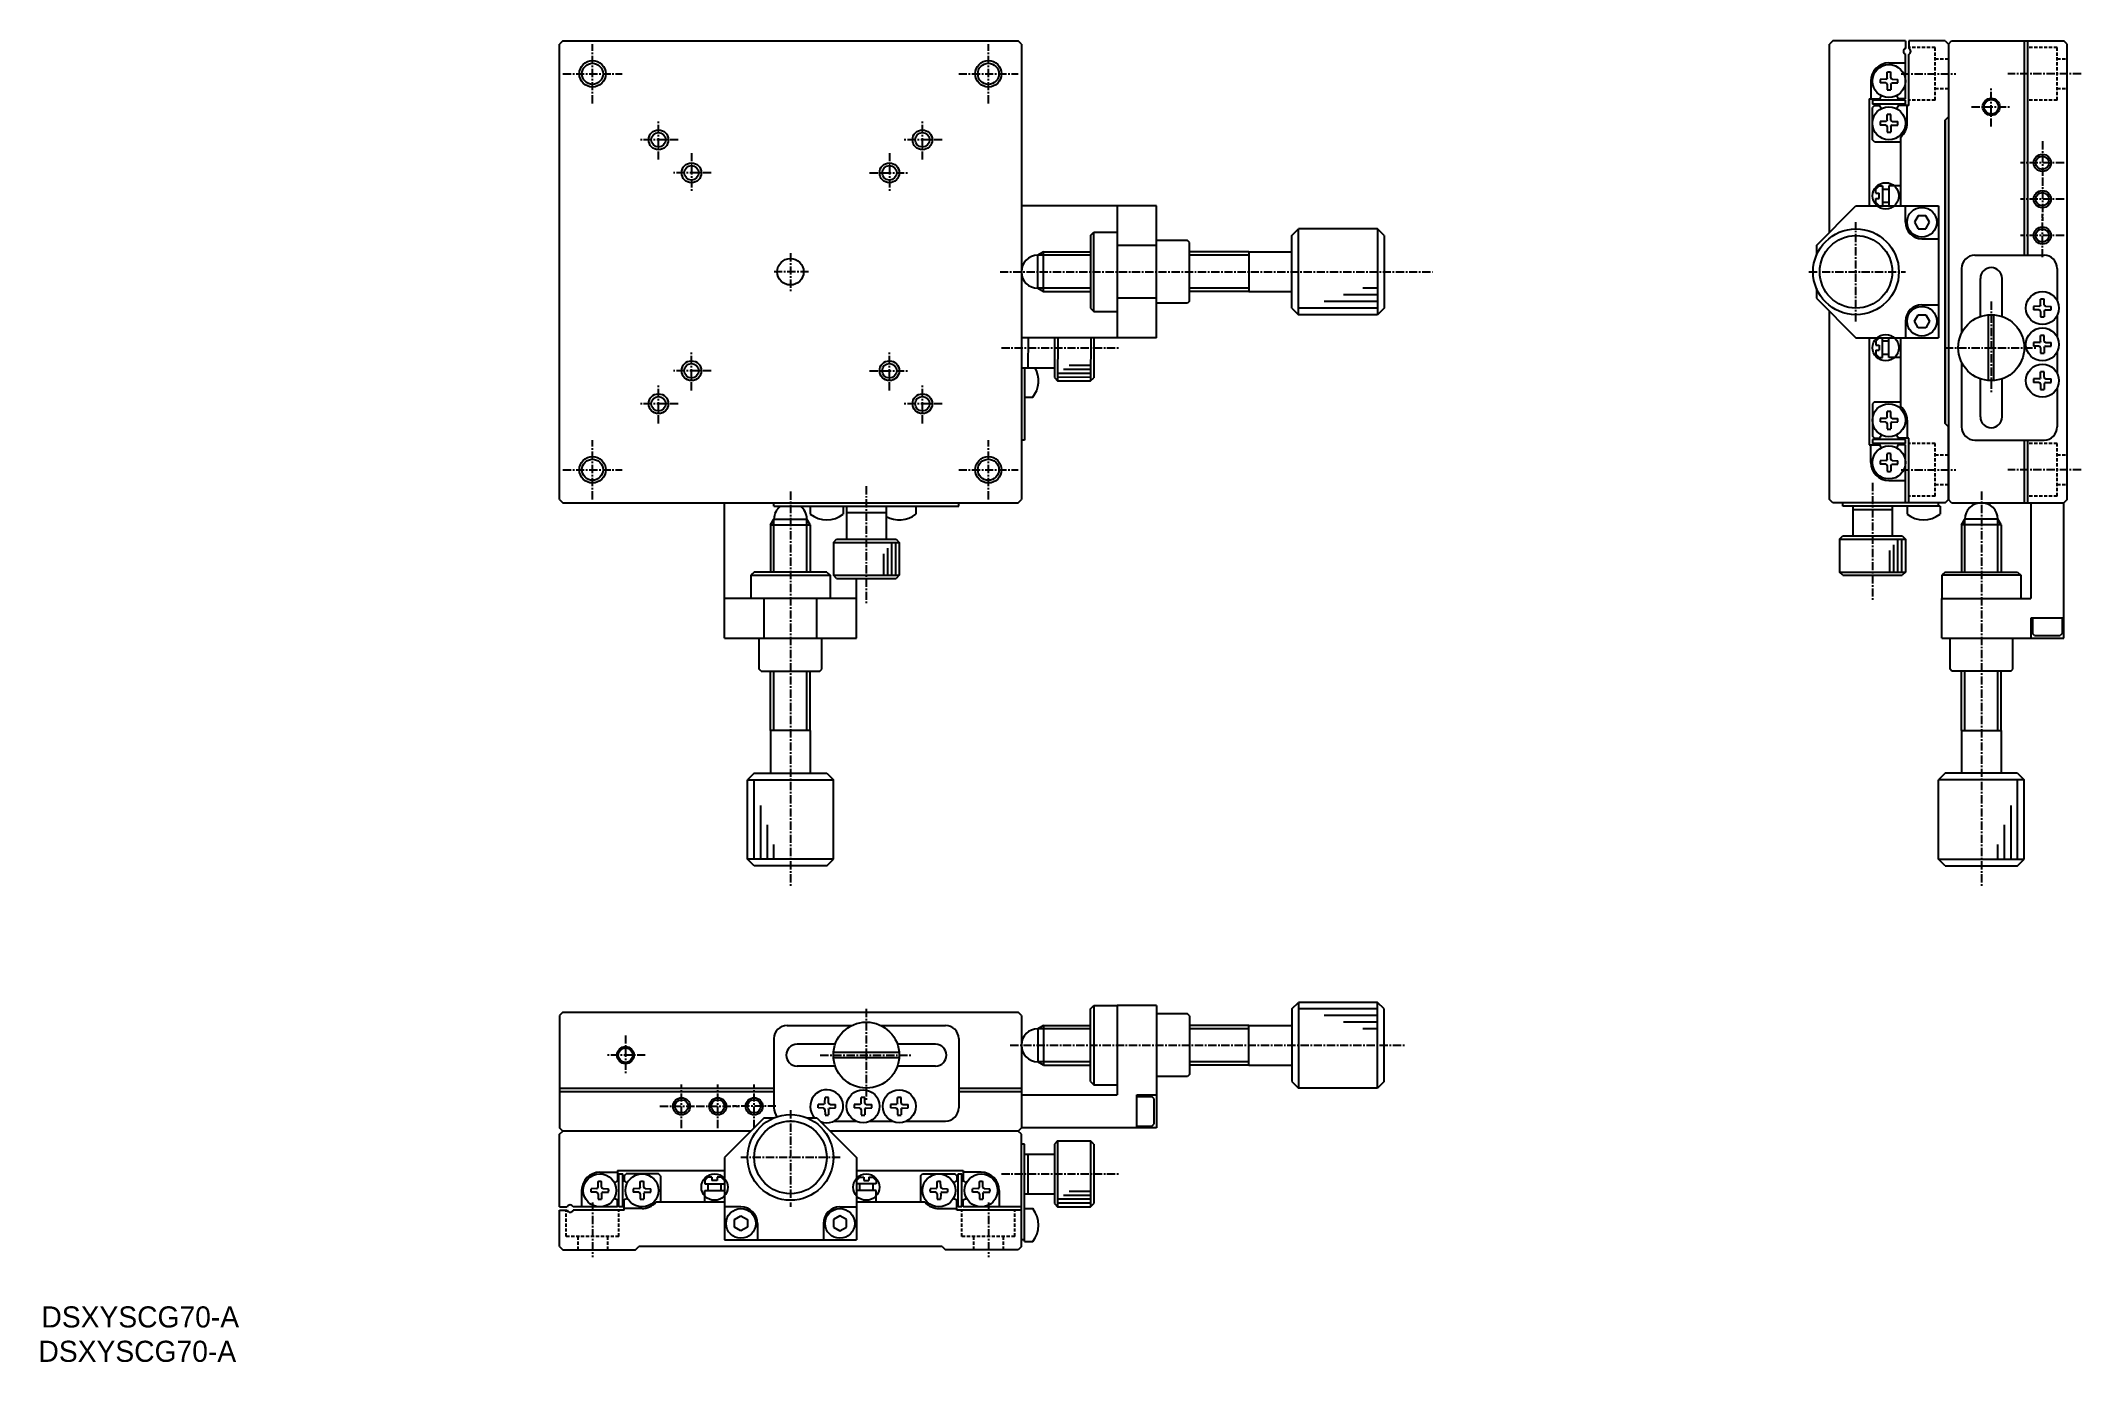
# Model space of a CAD drawing. Extents: x 745 to 1055, y 185 to 385.
import ezdxf

# ---------------------------------------------------------------- set-up
doc = ezdxf.new("R2010")
doc.units = 0
doc.linetypes.add('CENTER', pattern=[2, 1.25, -0.25, 0.25, -0.25])
doc.linetypes.add('DASHED', pattern=[0.75, 0.5, -0.25])
doc.layers.get('0').update_dxf_attribs({"linetype": 'CONTINUOUS'})
doc.layers.add('CENTER', color=1, linetype='CENTER')

msp = doc.modelspace()

# ---------------------------------------------------------------- linework, layer by layer
at = {"color": 7, "linetype": 'CONTINUOUS'}
for p, q in [((824.51, 385.27), (824.01, 384.77)), ((824.01, 315.77), (824.01, 384.77)), ((824.51, 385.27), (893.51, 385.27)), ((894.01, 384.77), (893.51, 385.27)), ((894.01, 384.77), (894.01, 315.77)), ((1017.02, 385.27), (1016.52, 384.77)), ((1016.52, 356.27), (1016.52, 384.77)), ((1016.52, 356.27), (1016.52, 384.77)), ((1028.02, 385.27), (1017.02, 385.27)), ((1028.02, 385.27), (1028.02, 384.13)), ((1034.02, 385.27), (1028.52, 385.27)), ((1028.52, 385.27), (1028.52, 384.13)), ((1034.02, 385.27), (1034.52, 384.77)), ((1034.52, 384.77), (1035.02, 385.27)), ((1034.52, 384.77), (1034.52, 315.77)), ((1034.52, 384.77), (1034.52, 373.77)), ((1034.52, 384.77), (1034.52, 373.77)), ((1035.02, 385.27), (1052.02, 385.27)), ((1046.02, 385.27), (1046.02, 352.77)), ((1046.52, 385.27), (1046.52, 352.77)), ((1052.52, 384.77), (1052.02, 385.27)), ((1052.52, 315.77), (1052.52, 384.77)), ((1025.25, 379.65), (1025.26, 380.5)), ((1025.52, 381.92), (1028.02, 381.92)), ((1025.8, 379.65), (1025.78, 380.5)), ((1028.02, 376.47), (1028.02, 383.21)), ((1028.52, 375.47), (1028.52, 383.21)), ((1022.77, 379.17), (1022.77, 376.47)), ((1025.03, 379.45), (1024.2, 379.43)), ((1025.03, 378.9), (1024.2, 378.91)), ((1025.03, 379.45), (1025.19, 379.52)), ((1025.03, 378.9), (1025.19, 378.82)), ((1025.25, 379.65), (1025.19, 379.52)), ((1025.25, 378.69), (1025.19, 378.82)), ((1025.25, 378.69), (1025.26, 377.85)), ((1025.8, 378.69), (1025.78, 377.85)), ((1025.8, 379.65), (1025.86, 379.52)), ((1025.8, 378.69), (1025.86, 378.82)), ((1026.02, 379.45), (1025.86, 379.52)), ((1026.02, 378.9), (1025.86, 378.82)), ((1026.02, 379.45), (1026.85, 379.43)), ((1026.02, 378.9), (1026.85, 378.91)), ((1022.52, 376.47), (1022.52, 360.27)), ((1022.52, 376.47), (1024.11, 376.47)), ((1028.02, 376.27), (1023.02, 376.27)), ((1023.02, 376.27), (1023.02, 375.67)), ((1028.02, 375.67), (1023.02, 375.67)), ((1023.32, 375.47), (1023.02, 375.17)), ((1023.02, 370.27), (1023.02, 375.17)), ((1023.32, 375.47), (1024.11, 375.47)), ((1028.02, 376.47), (1026.94, 376.47)), ((1028.52, 375.47), (1026.94, 375.47)), ((1028.02, 375.67), (1028.02, 376.27)), ((1028.27, 372.77), (1028.27, 375.47)), ((1025.03, 373.05), (1024.2, 373.03)), ((1025.03, 372.5), (1024.2, 372.51)), ((1025.03, 373.05), (1025.19, 373.12)), ((1025.03, 372.5), (1025.19, 372.42)), ((1025.25, 373.25), (1025.19, 373.12)), ((1025.25, 372.29), (1025.19, 372.42)), ((1025.25, 373.25), (1025.26, 374.1)), ((1025.25, 372.29), (1025.26, 371.45)), ((1025.8, 373.25), (1025.78, 374.1)), ((1025.8, 372.29), (1025.78, 371.45)), ((1025.8, 373.25), (1025.86, 373.12)), ((1025.8, 372.29), (1025.86, 372.42)), ((1026.02, 373.05), (1025.86, 373.12)), ((1026.02, 372.5), (1025.86, 372.42)), ((1026.02, 373.05), (1026.85, 373.03)), ((1026.02, 372.5), (1026.85, 372.51)), ((1034.02, 373.27), (1034.52, 373.77)), ((1034.52, 373.77), (1034.02, 373.27)), ((1034.02, 373.27), (1034.02, 327.27)), ((1034.02, 327.27), (1034.02, 373.27)), ((1023.32, 369.97), (1023.02, 370.27)), ((1023.32, 369.97), (1027.32, 369.97)), ((1027.32, 360.27), (1027.32, 370.69)), ((1024.02, 363.27), (1023.52, 362.77)), ((1023.52, 362.17), (1023.52, 362.77)), ((1023.52, 362.17), (1024.02, 362.17)), ((1024.02, 363.27), (1024.52, 363.27)), ((1024.02, 361.37), (1024.02, 362.17)), ((1024.52, 363.27), (1024.52, 360.27)), ((1024.52, 362.77), (1025.52, 362.77)), ((1025.52, 363.27), (1025.52, 360.27)), ((1027.32, 363.27), (1025.52, 363.27)), ((914.51, 360.27), (894.01, 360.27)), ((908.51, 360.27), (908.51, 340.27)), ((914.51, 340.27), (914.51, 360.27)), ((1014.52, 354.27), (1020.52, 360.27)), ((1020.52, 360.27), (1033.02, 360.27)), ((1023.52, 360.77), (1023.52, 361.37)), ((1023.52, 361.37), (1024.02, 361.37)), ((1024.02, 360.27), (1023.52, 360.77)), ((1024.02, 360.27), (1024.52, 360.27)), ((1025.52, 360.77), (1024.52, 360.77)), ((1025.52, 360.27), (1027.32, 360.27)), ((1028.02, 357.77), (1028.02, 360.27)), ((1029.95, 358.77), (1029.37, 357.77)), ((1031.1, 358.77), (1029.95, 358.77)), ((1031.68, 357.77), (1031.1, 358.77)), ((1033.02, 360.27), (1033.02, 340.27)), ((904.51, 355.77), (905.01, 356.27)), ((904.51, 355.77), (904.51, 344.77)), ((905.01, 344.27), (905.01, 356.27)), ((905.01, 356.27), (908.51, 356.27)), ((935.01, 355.77), (936.01, 356.77)), ((935.01, 344.77), (935.01, 355.77)), ((948.01, 356.77), (936.01, 356.77)), ((949.01, 355.77), (948.01, 356.77)), ((949.01, 355.77), (949.01, 344.77)), ((1029.37, 357.77), (1029.95, 356.77)), ((1029.95, 356.77), (1031.1, 356.77)), ((1031.1, 356.77), (1031.68, 357.77)), ((897.38, 353.27), (896.51, 352.77)), ((896.51, 347.77), (896.51, 352.77)), ((897.38, 353.27), (904.51, 353.27)), ((897.38, 347.27), (897.38, 353.27)), ((914.51, 354.27), (908.51, 354.27)), ((919.21, 355.02), (914.51, 355.02)), ((919.51, 354.72), (919.21, 355.02)), ((919.51, 345.82), (919.51, 354.72)), ((928.51, 353.27), (919.51, 353.27)), ((928.51, 353.27), (935.01, 353.27)), ((928.51, 353.27), (928.51, 347.27)), ((1014.52, 354.27), (1014.52, 352.77)), ((1030.52, 355.27), (1033.02, 355.27)), ((1038.52, 352.77), (1049.02, 352.77)), ((1036.52, 350.77), (1036.52, 340.95)), ((1051.02, 350.77), (1051.02, 345.86)), ((896.51, 347.77), (897.38, 347.27)), ((897.38, 347.27), (904.51, 347.27)), ((928.51, 347.27), (919.51, 347.27)), ((928.51, 347.27), (935.01, 347.27)), ((1014.52, 347.77), (1014.52, 346.27)), ((1039.37, 343.56), (1039.37, 349.27)), ((1042.67, 343.42), (1042.67, 349.27)), ((904.51, 344.77), (905.01, 344.27)), ((905.01, 344.27), (908.51, 344.27)), ((914.51, 346.27), (908.51, 346.27)), ((919.21, 345.52), (914.51, 345.52)), ((919.51, 345.82), (919.21, 345.52)), ((935.01, 344.77), (936.01, 343.77)), ((948.01, 343.77), (936.01, 343.77)), ((949.01, 344.77), (948.01, 343.77)), ((1014.52, 346.27), (1020.52, 340.27)), ((1016.52, 315.77), (1016.52, 344.27)), ((1016.52, 315.77), (1016.52, 344.27)), ((1029.37, 342.77), (1029.95, 343.77)), ((1029.95, 343.77), (1031.1, 343.77)), ((1030.52, 345.27), (1033.02, 345.27)), ((1031.1, 343.77), (1031.68, 342.77)), ((1040.62, 333.79), (1040.62, 343.75)), ((1041.42, 333.79), (1041.42, 343.75)), ((1048.29, 345.05), (1047.45, 345.03)), ((1048.29, 344.5), (1047.45, 344.51)), ((1048.29, 345.05), (1048.43, 345.11)), ((1048.29, 344.5), (1048.43, 344.44)), ((1048.5, 345.27), (1048.43, 345.11)), ((1048.5, 344.27), (1048.43, 344.44)), ((1048.5, 345.27), (1048.51, 346.1)), ((1048.5, 344.27), (1048.51, 343.45)), ((1049.05, 345.27), (1049.03, 346.1)), ((1049.05, 344.27), (1049.03, 343.45)), ((1049.05, 345.27), (1049.12, 345.11)), ((1049.05, 344.27), (1049.12, 344.44)), ((1049.26, 345.05), (1049.12, 345.11)), ((1049.26, 344.5), (1049.12, 344.44)), ((1049.26, 345.05), (1050.1, 345.03)), ((1049.26, 344.5), (1050.1, 344.51)), ((1051.02, 343.68), (1051.02, 340.36)), ((914.51, 340.27), (894.01, 340.27)), ((895.02, 340.27), (895.01, 335.73)), ((899.02, 340.27), (899.01, 334.23)), ((905.02, 340.27), (905.01, 334.22)), ((1020.52, 340.27), (1033.02, 340.27)), ((1022.52, 340.27), (1022.52, 324.07)), ((1024.02, 340.27), (1023.52, 339.77)), ((1024.02, 340.27), (1024.52, 340.27)), ((1024.52, 337.27), (1024.52, 340.27)), ((1025.52, 340.27), (1027.32, 340.27)), ((1025.52, 337.27), (1025.52, 340.27)), ((1027.32, 329.85), (1027.32, 340.27)), ((1028.02, 342.77), (1028.02, 340.27)), ((1029.95, 341.77), (1029.37, 342.77)), ((1031.1, 341.77), (1029.95, 341.77)), ((1031.68, 342.77), (1031.1, 341.77)), ((1048.5, 339.77), (1048.51, 340.6)), ((1049.05, 339.77), (1049.03, 340.6)), ((1023.52, 339.77), (1023.52, 339.17)), ((1023.52, 339.17), (1024.02, 339.17)), ((1023.52, 338.37), (1023.52, 337.77)), ((1023.52, 338.37), (1024.02, 338.37)), ((1024.02, 337.27), (1023.52, 337.77)), ((1024.02, 339.17), (1024.02, 338.37)), ((1024.02, 337.27), (1024.52, 337.27)), ((1025.52, 339.77), (1024.52, 339.77)), ((1024.52, 337.77), (1025.52, 337.77)), ((1027.32, 337.27), (1025.52, 337.27)), ((1048.29, 339.55), (1047.45, 339.53)), ((1048.29, 339), (1047.45, 339.01)), ((1048.29, 339.55), (1048.43, 339.61)), ((1048.29, 339), (1048.43, 338.94)), ((1048.5, 339.77), (1048.43, 339.61)), ((1048.5, 338.77), (1048.43, 338.94)), ((1048.5, 338.77), (1048.51, 337.95)), ((1049.05, 338.77), (1049.03, 337.95)), ((1049.05, 339.77), (1049.12, 339.61)), ((1049.05, 338.77), (1049.12, 338.94)), ((1049.26, 339.55), (1049.12, 339.61)), ((1049.26, 339), (1049.12, 338.94)), ((1049.26, 339.55), (1050.1, 339.53)), ((1049.26, 339), (1050.1, 339.01)), ((1051.02, 338.18), (1051.02, 334.86)), ((894.01, 335.73), (899.01, 335.73)), ((894.51, 335.73), (894.51, 324.77)), ((899.01, 334.23), (899.51, 333.73)), ((904.51, 333.72), (905.01, 334.22)), ((1036.52, 336.59), (1036.52, 326.77)), ((1042.67, 328.27), (1042.67, 334.13)), ((1048.29, 334.05), (1047.45, 334.03)), ((1048.29, 334.05), (1048.43, 334.11)), ((1048.5, 334.27), (1048.43, 334.11)), ((1048.5, 334.27), (1048.51, 335.1)), ((1049.05, 334.27), (1049.03, 335.1)), ((1049.05, 334.27), (1049.12, 334.11)), ((1049.26, 334.05), (1049.12, 334.11)), ((1049.26, 334.05), (1050.1, 334.03)), ((894.51, 331.27), (895.73, 331.27)), ((899.51, 333.73), (904.51, 333.72)), ((1039.37, 328.27), (1039.37, 333.99)), ((1048.29, 333.5), (1047.45, 333.51)), ((1048.29, 333.5), (1048.43, 333.44)), ((1048.5, 333.27), (1048.43, 333.44)), ((1048.5, 333.27), (1048.51, 332.45)), ((1049.05, 333.27), (1049.03, 332.45)), ((1049.05, 333.27), (1049.12, 333.44)), ((1049.26, 333.5), (1049.12, 333.44)), ((1049.26, 333.5), (1050.1, 333.51)), ((1051.02, 332.68), (1051.02, 326.77)), ((1023.32, 330.57), (1023.02, 330.27)), ((1023.02, 330.27), (1023.02, 325.37)), ((1023.32, 330.57), (1027.32, 330.57)), ((1025.03, 328.05), (1024.2, 328.03)), ((1025.03, 328.05), (1025.19, 328.12)), ((1025.25, 328.25), (1025.19, 328.12)), ((1025.25, 328.25), (1025.26, 329.1)), ((1025.8, 328.25), (1025.78, 329.1)), ((1025.8, 328.25), (1025.86, 328.12)), ((1026.02, 328.05), (1025.86, 328.12)), ((1026.02, 328.05), (1026.85, 328.03)), ((894.51, 324.77), (894.01, 324.77)), ((1023.32, 325.07), (1023.02, 325.37)), ((1023.02, 324.87), (1023.02, 324.27)), ((1028.02, 324.87), (1023.02, 324.87)), ((1023.32, 325.07), (1024.11, 325.07)), ((1025.03, 327.5), (1024.2, 327.51)), ((1025.03, 327.5), (1025.19, 327.42)), ((1025.25, 327.29), (1025.19, 327.42)), ((1025.25, 327.29), (1025.26, 326.45)), ((1025.8, 327.29), (1025.78, 326.45)), ((1025.8, 327.29), (1025.86, 327.42)), ((1026.02, 327.5), (1025.86, 327.42)), ((1026.02, 327.5), (1026.85, 327.51)), ((1028.52, 325.07), (1026.94, 325.07)), ((1028.02, 324.27), (1028.02, 324.87)), ((1028.27, 327.77), (1028.27, 325.07)), ((1028.52, 315.27), (1028.52, 325.07)), ((1034.52, 326.77), (1034.02, 327.27)), ((1034.02, 327.27), (1034.52, 326.77)), ((1034.52, 315.77), (1034.52, 326.77)), ((1034.52, 315.77), (1034.52, 326.77)), ((1038.52, 324.77), (1049.02, 324.77)), ((1046.02, 324.77), (1046.02, 315.27)), ((1046.52, 324.77), (1046.52, 315.27)), ((1022.52, 324.07), (1024.11, 324.07)), ((1022.77, 321.37), (1022.77, 324.07)), ((1028.02, 324.27), (1023.02, 324.27)), ((1025.03, 321.65), (1024.2, 321.63)), ((1025.03, 321.65), (1025.19, 321.72)), ((1025.25, 321.85), (1025.19, 321.72)), ((1025.25, 321.85), (1025.26, 322.7)), ((1025.8, 321.85), (1025.78, 322.7)), ((1025.8, 321.85), (1025.86, 321.72)), ((1026.02, 321.65), (1025.86, 321.72)), ((1026.02, 321.65), (1026.85, 321.63)), ((1028.02, 324.07), (1026.94, 324.07)), ((1028.02, 315.27), (1028.02, 324.07)), ((1025.03, 321.1), (1024.2, 321.11)), ((1025.03, 321.1), (1025.19, 321.02)), ((1025.25, 320.89), (1025.19, 321.02)), ((1025.25, 320.89), (1025.26, 320.05)), ((1025.52, 318.62), (1028.02, 318.62)), ((1025.8, 320.89), (1025.78, 320.05)), ((1025.8, 320.89), (1025.86, 321.02)), ((1026.02, 321.1), (1025.86, 321.02)), ((1026.02, 321.1), (1026.85, 321.11)), ((824.01, 315.77), (824.51, 315.27)), ((893.51, 315.27), (894.01, 315.77)), ((1017.02, 315.27), (1016.52, 315.77)), ((1034.02, 315.27), (1034.52, 315.77)), ((1035.02, 315.27), (1034.52, 315.77)), ((1052.52, 315.77), (1052.02, 315.27)), ((824.51, 315.27), (893.51, 315.27)), ((849.01, 294.77), (849.01, 315.27)), ((856.01, 311.9), (856.51, 312.77)), ((856.51, 314.77), (856.51, 315.27)), ((856.51, 314.77), (884.51, 314.77)), ((856.51, 312.77), (861.51, 312.77)), ((862.01, 311.9), (861.51, 312.77)), ((862.01, 314.77), (862.01, 313.55)), ((867.01, 314.77), (867.01, 313.55)), ((867.51, 314.77), (867.51, 309.77)), ((867.51, 313.77), (873.51, 313.77)), ((873.51, 314.77), (873.51, 309.77)), ((878.01, 314.77), (878.01, 313.55)), ((884.51, 314.77), (884.51, 315.27)), ((1028.52, 315.27), (1017.02, 315.27)), ((1018.52, 314.77), (1018.52, 315.27)), ((1033.27, 314.77), (1018.52, 314.77)), ((1020.02, 314.77), (1020.02, 310.27)), ((1020.02, 314.27), (1026.02, 314.27)), ((1026.02, 314.77), (1026.02, 310.27)), ((1028.27, 314.77), (1028.27, 313.55)), ((1034.02, 315.27), (1028.52, 315.27)), ((1033.02, 314.77), (1033.02, 315.27)), ((1033.27, 314.77), (1033.27, 313.55)), ((1035.02, 315.27), (1052.02, 315.27)), ((1036.52, 311.9), (1037.02, 312.77)), ((1042.02, 312.77), (1037.02, 312.77)), ((1042.52, 311.9), (1042.02, 312.77)), ((1047.02, 315.27), (1047.02, 300.77)), ((1052.02, 294.77), (1052.02, 315.27)), ((856.01, 311.9), (862.01, 311.9)), ((856.01, 311.9), (856.01, 304.77)), ((862.01, 311.9), (862.01, 304.77)), ((865.51, 309.27), (866.01, 309.77)), ((866.01, 309.77), (875.01, 309.77)), ((875.01, 309.77), (875.51, 309.27)), ((1018.02, 309.77), (1018.52, 310.27)), ((1018.02, 309.77), (1018.02, 304.77)), ((1018.52, 310.27), (1027.52, 310.27)), ((1027.52, 310.27), (1028.02, 309.77)), ((1028.02, 309.77), (1028.02, 304.77)), ((1036.52, 311.9), (1036.52, 304.77)), ((1042.52, 311.9), (1036.52, 311.9)), ((1042.52, 311.9), (1042.52, 304.77)), ((865.51, 309.27), (865.51, 304.27)), ((875.51, 309.27), (875.51, 304.27)), ((853.51, 304.77), (853.01, 304.27)), ((853.01, 304.27), (865.01, 304.27)), ((853.01, 304.27), (853.01, 300.77)), ((864.51, 304.77), (853.51, 304.77)), ((864.51, 304.77), (865.01, 304.27)), ((865.01, 304.27), (865.01, 300.77)), ((866.01, 303.77), (865.51, 304.27)), ((866.01, 303.77), (875.01, 303.77)), ((869.01, 294.77), (869.01, 303.77)), ((875.51, 304.27), (875.01, 303.77)), ((1018.52, 304.27), (1018.02, 304.77)), ((1018.52, 304.27), (1027.52, 304.27)), ((1028.02, 304.77), (1027.52, 304.27)), ((1034.02, 304.77), (1033.52, 304.27)), ((1045.52, 304.27), (1033.52, 304.27)), ((1033.52, 304.27), (1033.52, 300.77)), ((1034.02, 304.77), (1045.02, 304.77)), ((1045.02, 304.77), (1045.52, 304.27)), ((1045.52, 304.27), (1045.52, 300.77)), ((869.01, 300.77), (849.01, 300.77)), ((855.01, 294.77), (855.01, 300.77)), ((863.01, 294.77), (863.01, 300.77)), ((1033.52, 294.77), (1033.52, 300.77)), ((1033.52, 300.77), (1047.02, 300.77)), ((1047.02, 297.77), (1047.02, 294.77)), ((1052.02, 297.77), (1047.02, 297.77)), ((1047.27, 297.77), (1047.27, 295.47)), ((1051.77, 297.77), (1051.77, 295.47)), ((849.01, 294.77), (869.01, 294.77)), ((854.26, 290.07), (854.26, 294.77)), ((863.76, 290.07), (863.76, 294.77)), ((1033.52, 294.77), (1052.02, 294.77)), ((1034.77, 290.07), (1034.77, 294.77)), ((1044.27, 290.07), (1044.27, 294.77)), ((1047.57, 295.17), (1047.27, 295.47)), ((1047.57, 295.17), (1051.47, 295.17)), ((1051.77, 295.47), (1051.47, 295.17)), ((854.56, 289.77), (854.26, 290.07)), ((854.56, 289.77), (863.46, 289.77)), ((856.01, 280.77), (856.01, 289.77)), ((862.01, 280.77), (862.01, 289.77)), ((863.46, 289.77), (863.76, 290.07)), ((1035.07, 289.77), (1034.77, 290.07)), ((1043.97, 289.77), (1035.07, 289.77)), ((1036.52, 280.77), (1036.52, 289.77)), ((1042.52, 280.77), (1042.52, 289.77)), ((1043.97, 289.77), (1044.27, 290.07)), ((862.01, 280.77), (856.01, 280.77)), ((856.01, 280.77), (856.01, 274.27)), ((862.01, 280.77), (862.01, 274.27)), ((1036.52, 280.77), (1036.52, 274.27)), ((1036.52, 280.77), (1042.52, 280.77)), ((1042.52, 280.77), (1042.52, 274.27)), ((853.51, 274.27), (852.51, 273.27)), ((852.51, 261.27), (852.51, 273.27)), ((853.51, 274.27), (864.51, 274.27)), ((864.51, 274.27), (865.51, 273.27)), ((865.51, 261.27), (865.51, 273.27)), ((1034.02, 274.27), (1033.02, 273.27)), ((1033.02, 261.27), (1033.02, 273.27)), ((1045.02, 274.27), (1034.02, 274.27)), ((1045.02, 274.27), (1046.02, 273.27)), ((1046.02, 261.27), (1046.02, 273.27)), ((853.51, 260.27), (852.51, 261.27)), ((864.51, 260.27), (853.51, 260.27)), ((864.51, 260.27), (865.51, 261.27)), ((1034.02, 260.27), (1033.02, 261.27)), ((1034.02, 260.27), (1045.02, 260.27)), ((1045.02, 260.27), (1046.02, 261.27)), ((904.51, 238.56), (905.01, 239.06)), ((904.51, 227.56), (904.51, 238.56)), ((905.01, 239.06), (905.01, 227.06)), ((905.01, 239.06), (908.51, 239.06)), ((908.51, 239.06), (908.51, 225.56)), ((914.51, 239.06), (908.51, 239.06)), ((914.51, 239.06), (914.51, 220.56)), ((935.01, 238.56), (936.01, 239.56)), ((935.01, 238.56), (935.01, 227.56)), ((948.01, 239.56), (936.01, 239.56)), ((949.01, 238.56), (948.01, 239.56)), ((949.01, 227.56), (949.01, 238.56)), ((824.51, 238.06), (824.01, 237.56)), ((824.01, 237.56), (824.01, 220.56)), ((824.51, 238.06), (893.51, 238.06)), ((858.51, 236.06), (868.33, 236.06)), ((872.69, 236.06), (882.51, 236.06)), ((894.01, 237.56), (893.51, 238.06)), ((894.01, 237.56), (894.01, 220.56)), ((897.38, 236.06), (896.51, 235.56)), ((896.51, 235.56), (896.51, 230.56)), ((897.38, 236.06), (904.51, 236.06)), ((897.38, 236.06), (897.38, 230.06)), ((919.21, 237.81), (914.51, 237.81)), ((919.51, 237.51), (919.21, 237.81)), ((919.51, 237.51), (919.51, 228.61)), ((928.51, 236.06), (919.51, 236.06)), ((928.51, 236.06), (935.01, 236.06)), ((928.51, 230.06), (928.51, 236.06)), ((856.51, 234.06), (856.51, 223.56)), ((865.73, 233.21), (860.01, 233.21)), ((875.5, 231.96), (865.53, 231.96)), ((881.01, 233.21), (875.3, 233.21)), ((884.51, 234.06), (884.51, 223.56)), ((865.87, 229.91), (860.01, 229.91)), ((875.5, 231.16), (865.53, 231.16)), ((881.01, 229.91), (875.16, 229.91)), ((897.38, 230.06), (896.51, 230.56)), ((897.38, 230.06), (904.51, 230.06)), ((928.51, 230.06), (919.51, 230.06)), ((928.51, 230.06), (935.01, 230.06)), ((824.01, 226.56), (856.51, 226.56)), ((824.01, 226.06), (856.51, 226.06)), ((884.51, 226.56), (894.01, 226.56)), ((884.51, 226.06), (894.01, 226.06)), ((904.51, 227.56), (905.01, 227.06)), ((905.01, 227.06), (908.51, 227.06)), ((919.21, 228.31), (914.51, 228.31)), ((919.51, 228.61), (919.21, 228.31)), ((935.01, 227.56), (936.01, 226.56)), ((948.01, 226.56), (936.01, 226.56)), ((949.01, 227.56), (948.01, 226.56)), ((864.01, 224.09), (863.19, 224.07)), ((864.01, 223.54), (863.19, 223.55)), ((864.01, 224.09), (864.18, 224.16)), ((864.01, 223.54), (864.18, 223.47)), ((864.24, 224.3), (864.18, 224.16)), ((864.24, 223.33), (864.18, 223.47)), ((864.24, 224.3), (864.25, 225.14)), ((864.24, 223.33), (864.25, 222.49)), ((864.79, 224.3), (864.77, 225.14)), ((864.79, 223.33), (864.77, 222.49)), ((864.79, 224.3), (864.85, 224.16)), ((864.79, 223.33), (864.85, 223.47)), ((865.01, 224.09), (864.85, 224.16)), ((865.01, 223.54), (864.85, 223.47)), ((865.01, 224.09), (865.84, 224.07)), ((865.01, 223.54), (865.84, 223.55)), ((869.51, 224.09), (868.69, 224.07)), ((869.51, 223.54), (868.69, 223.55)), ((869.51, 224.09), (869.68, 224.16)), ((869.51, 223.54), (869.68, 223.47)), ((869.74, 224.3), (869.68, 224.16)), ((869.74, 223.33), (869.68, 223.47)), ((869.74, 224.3), (869.75, 225.14)), ((869.74, 223.33), (869.75, 222.49)), ((870.29, 224.3), (870.27, 225.14)), ((870.29, 223.33), (870.27, 222.49)), ((870.29, 224.3), (870.35, 224.16)), ((870.29, 223.33), (870.35, 223.47)), ((870.51, 224.09), (870.35, 224.16)), ((870.51, 223.54), (870.35, 223.47)), ((870.51, 224.09), (871.34, 224.07)), ((870.51, 223.54), (871.34, 223.55)), ((875.01, 224.09), (874.19, 224.07)), ((875.01, 223.54), (874.19, 223.55)), ((875.01, 224.09), (875.18, 224.16)), ((875.01, 223.54), (875.18, 223.47)), ((875.24, 224.3), (875.18, 224.16)), ((875.24, 223.33), (875.18, 223.47)), ((875.24, 224.3), (875.25, 225.14)), ((875.24, 223.33), (875.25, 222.49)), ((875.79, 224.3), (875.77, 225.14)), ((875.79, 223.33), (875.77, 222.49)), ((875.79, 224.3), (875.85, 224.16)), ((875.79, 223.33), (875.85, 223.47)), ((876.01, 224.09), (875.85, 224.16)), ((876.01, 223.54), (875.85, 223.47)), ((876.01, 224.09), (876.84, 224.07)), ((876.01, 223.54), (876.84, 223.55)), ((894.01, 225.56), (908.51, 225.56)), ((911.51, 220.56), (911.51, 225.56)), ((911.51, 225.56), (914.51, 225.56)), ((911.51, 225.31), (913.81, 225.31)), ((914.11, 225.01), (913.81, 225.31)), ((914.11, 225.01), (914.11, 221.11)), ((824.51, 220.06), (824.01, 220.56)), ((824.01, 219.56), (824.51, 220.06)), ((853.01, 220.06), (824.51, 220.06)), ((853.01, 220.06), (824.51, 220.06)), ((855.01, 222.06), (849.01, 216.06)), ((855.01, 222.06), (856.51, 222.06)), ((861.51, 222.06), (863.01, 222.06)), ((863.01, 222.06), (869.01, 216.06)), ((893.51, 220.06), (865.01, 220.06)), ((893.51, 220.06), (865.01, 220.06)), ((865.6, 221.56), (868.92, 221.56)), ((871.1, 221.56), (874.42, 221.56)), ((876.6, 221.56), (882.51, 221.56)), ((893.51, 220.06), (894.01, 220.56)), ((894.01, 219.56), (893.51, 220.06)), ((914.51, 220.56), (894.01, 220.56)), ((911.51, 220.81), (913.81, 220.81)), ((913.81, 220.81), (914.11, 221.11)), ((824.01, 208.56), (824.01, 219.56)), ((894.01, 208.06), (894.01, 219.56)), ((894.51, 218.06), (894.01, 218.06)), ((894.51, 203.31), (894.51, 218.06)), ((894.51, 216.56), (899.01, 216.56)), ((895.01, 216.56), (895.01, 210.56)), ((899.51, 218.56), (899.01, 218.06)), ((899.01, 218.06), (899.01, 209.06)), ((899.51, 218.56), (904.51, 218.56)), ((905.01, 218.06), (904.51, 218.56)), ((905.01, 218.06), (905.01, 209.06)), ((830.11, 213.81), (832.81, 213.81)), ((832.81, 214.06), (849.01, 214.06)), ((832.81, 214.06), (832.81, 212.48)), ((833.01, 208.56), (833.01, 213.56)), ((833.01, 213.56), (833.61, 213.56)), ((833.61, 208.56), (833.61, 213.56)), ((833.81, 213.26), (834.11, 213.56)), ((839.01, 213.56), (834.11, 213.56)), ((839.31, 213.26), (839.01, 213.56)), ((849.01, 216.06), (849.01, 203.56)), ((869.01, 216.06), (869.01, 203.56)), ((869.01, 214.06), (885.21, 214.06)), ((878.71, 213.26), (879.01, 213.56)), ((879.01, 213.56), (883.91, 213.56)), ((884.21, 213.26), (883.91, 213.56)), ((884.41, 213.56), (885.01, 213.56)), ((884.41, 208.56), (884.41, 213.56)), ((885.01, 208.56), (885.01, 213.56)), ((885.21, 214.06), (885.21, 212.48)), ((887.91, 213.81), (885.21, 213.81)), ((827.36, 211.06), (827.36, 208.56)), ((829.63, 211.34), (828.79, 211.32)), ((829.63, 210.79), (828.79, 210.8)), ((829.63, 211.34), (829.76, 211.4)), ((829.63, 210.79), (829.76, 210.73)), ((829.84, 211.56), (829.76, 211.4)), ((829.84, 210.56), (829.76, 210.73)), ((829.84, 211.56), (829.85, 212.39)), ((829.84, 210.56), (829.85, 209.74)), ((830.39, 211.56), (830.37, 212.39)), ((830.39, 210.56), (830.37, 209.74)), ((830.39, 211.56), (830.46, 211.4)), ((830.39, 210.56), (830.46, 210.73)), ((830.59, 211.34), (830.46, 211.4)), ((830.59, 210.79), (830.46, 210.73)), ((830.59, 211.34), (831.44, 211.32)), ((830.59, 210.79), (831.44, 210.8)), ((833.81, 213.26), (833.81, 212.48)), ((836.03, 211.34), (835.19, 211.32)), ((836.03, 210.79), (835.19, 210.8)), ((836.03, 211.34), (836.16, 211.4)), ((836.03, 210.79), (836.16, 210.73)), ((836.24, 211.56), (836.16, 211.4)), ((836.24, 210.56), (836.16, 210.73)), ((836.24, 211.56), (836.25, 212.39)), ((836.24, 210.56), (836.25, 209.74)), ((836.79, 211.56), (836.77, 212.39)), ((836.79, 210.56), (836.77, 209.74)), ((836.79, 211.56), (836.86, 211.4)), ((836.79, 210.56), (836.86, 210.73)), ((836.99, 211.34), (836.86, 211.4)), ((836.99, 210.79), (836.86, 210.73)), ((836.99, 211.34), (837.84, 211.32)), ((836.99, 210.79), (837.84, 210.8)), ((839.31, 213.26), (839.31, 209.26)), ((846.01, 212.56), (846.51, 213.06)), ((846.01, 212.56), (846.01, 212.06)), ((846.01, 212.06), (849.01, 212.06)), ((846.01, 211.06), (849.01, 211.06)), ((846.01, 209.26), (846.01, 211.06)), ((847.11, 213.06), (846.51, 213.06)), ((846.51, 212.06), (846.51, 211.06)), ((847.11, 213.06), (847.11, 212.56)), ((847.91, 212.56), (847.11, 212.56)), ((848.51, 213.06), (847.91, 213.06)), ((847.91, 213.06), (847.91, 212.56)), ((849.01, 212.56), (848.51, 213.06)), ((848.51, 211.06), (848.51, 212.06)), ((849.01, 212.56), (849.01, 212.06)), ((849.01, 211.06), (849.01, 209.26)), ((869.01, 212.56), (869.51, 213.06)), ((869.01, 212.56), (869.01, 212.06)), ((872.01, 212.06), (869.01, 212.06)), ((869.01, 211.06), (869.01, 209.26)), ((872.01, 211.06), (869.01, 211.06)), ((869.51, 213.06), (870.11, 213.06)), ((869.51, 211.06), (869.51, 212.06)), ((870.11, 213.06), (870.11, 212.56)), ((870.11, 212.56), (870.91, 212.56)), ((870.91, 213.06), (871.51, 213.06)), ((870.91, 213.06), (870.91, 212.56)), ((872.01, 212.56), (871.51, 213.06)), ((871.51, 212.06), (871.51, 211.06)), ((872.01, 212.56), (872.01, 212.06)), ((872.01, 209.26), (872.01, 211.06)), ((878.71, 213.26), (878.71, 209.26)), ((881.03, 211.34), (880.19, 211.32)), ((881.03, 210.79), (880.19, 210.8)), ((881.03, 211.34), (881.16, 211.4)), ((881.03, 210.79), (881.16, 210.73)), ((881.24, 211.56), (881.16, 211.4)), ((881.24, 210.56), (881.16, 210.73)), ((881.24, 211.56), (881.25, 212.39)), ((881.24, 210.56), (881.25, 209.74)), ((881.79, 211.56), (881.77, 212.39)), ((881.79, 210.56), (881.77, 209.74)), ((881.79, 211.56), (881.86, 211.4)), ((881.79, 210.56), (881.86, 210.73)), ((881.99, 211.34), (881.86, 211.4)), ((881.99, 210.79), (881.86, 210.73)), ((881.99, 211.34), (882.84, 211.32)), ((881.99, 210.79), (882.84, 210.8)), ((884.21, 213.26), (884.21, 212.48)), ((887.43, 211.34), (886.59, 211.32)), ((887.43, 210.79), (886.59, 210.8)), ((887.43, 211.34), (887.56, 211.4)), ((887.43, 210.79), (887.56, 210.73)), ((887.64, 211.56), (887.56, 211.4)), ((887.64, 210.56), (887.56, 210.73)), ((887.64, 211.56), (887.65, 212.39)), ((887.64, 210.56), (887.65, 209.74)), ((888.19, 211.56), (888.17, 212.39)), ((888.19, 210.56), (888.17, 209.74)), ((888.19, 211.56), (888.26, 211.4)), ((888.19, 210.56), (888.26, 210.73)), ((888.39, 211.34), (888.26, 211.4)), ((888.39, 210.79), (888.26, 210.73)), ((888.39, 211.34), (889.24, 211.32)), ((888.39, 210.79), (889.24, 210.8)), ((890.66, 211.06), (890.66, 208.56)), ((894.51, 210.56), (899.01, 210.56)), ((824.01, 208.56), (825.15, 208.56)), ((824.01, 202.56), (824.01, 208.06)), ((824.01, 208.06), (825.15, 208.06)), ((832.81, 208.56), (826.07, 208.56)), ((833.81, 208.06), (826.07, 208.06)), ((832.81, 208.56), (832.81, 209.65)), ((833.61, 208.56), (833.01, 208.56)), ((833.81, 208.06), (833.81, 209.65)), ((836.51, 208.31), (833.81, 208.31)), ((849.01, 209.26), (838.59, 209.26)), ((851.51, 208.56), (849.01, 208.56)), ((850.51, 206.64), (851.51, 207.22)), ((851.51, 207.22), (852.51, 206.64)), ((866.51, 207.22), (865.51, 206.64)), ((866.51, 208.56), (869.01, 208.56)), ((867.51, 206.64), (866.51, 207.22)), ((879.43, 209.26), (869.01, 209.26)), ((881.51, 208.31), (884.21, 208.31)), ((884.21, 208.06), (884.21, 209.65)), ((894.01, 208.06), (884.21, 208.06)), ((885.01, 208.56), (884.41, 208.56)), ((885.21, 208.56), (885.21, 209.65)), ((894.01, 208.56), (885.21, 208.56)), ((894.01, 202.56), (894.01, 208.06)), ((894.51, 208.31), (895.73, 208.31)), ((899.01, 209.06), (899.51, 208.56)), ((899.51, 208.56), (904.51, 208.56)), ((904.51, 208.56), (905.01, 209.06)), ((850.51, 205.49), (850.51, 206.64)), ((851.51, 204.91), (850.51, 205.49)), ((852.51, 205.49), (851.51, 204.91)), ((852.51, 206.64), (852.51, 205.49)), ((854.01, 206.06), (854.01, 203.56)), ((864.01, 206.06), (864.01, 203.56)), ((865.51, 206.64), (865.51, 205.49)), ((865.51, 205.49), (866.51, 204.91)), ((866.51, 204.91), (867.51, 205.49)), ((867.51, 205.49), (867.51, 206.64)), ((824.01, 202.56), (824.51, 202.06)), ((824.51, 202.06), (835.51, 202.06)), ((835.51, 202.06), (836.01, 202.56)), ((882.01, 202.56), (836.01, 202.56)), ((849.01, 203.56), (869.01, 203.56)), ((882.01, 202.56), (882.51, 202.06)), ((893.51, 202.06), (882.51, 202.06)), ((894.01, 202.56), (893.51, 202.06)), ((894.51, 203.56), (894.01, 203.56)), ((894.51, 203.31), (895.73, 203.31))]:
    msp.add_line(p, q, dxfattribs=at)
at = {"color": 3, "linetype": 'DASHED'}
for p, q in [((1032.52, 384.27), (1028.52, 384.27)), ((1032.52, 376.27), (1032.52, 384.27)), ((1051.02, 384.27), (1046.52, 384.27)), ((1051.02, 376.27), (1051.02, 384.27)), ((1032.52, 382.52), (1034.52, 382.52)), ((1051.02, 382.52), (1052.52, 382.52)), ((1032.52, 378.02), (1034.52, 378.02)), ((1051.02, 378.02), (1052.52, 378.02)), ((1032.52, 376.27), (1028.52, 376.27)), ((1051.02, 376.27), (1046.52, 376.27)), ((1032.52, 324.27), (1028.52, 324.27)), ((1032.52, 316.27), (1032.52, 324.27)), ((1032.52, 322.52), (1034.52, 322.52)), ((1051.02, 324.27), (1046.52, 324.27)), ((1051.02, 316.27), (1051.02, 324.27)), ((1051.02, 322.52), (1052.52, 322.52)), ((1032.52, 316.27), (1028.52, 316.27)), ((1032.52, 318.02), (1034.52, 318.02)), ((1051.02, 316.27), (1046.52, 316.27)), ((1051.02, 318.02), (1052.52, 318.02)), ((825.01, 204.06), (825.01, 208.06)), ((833.01, 204.06), (833.01, 208.06)), ((885.01, 204.06), (885.01, 208.06)), ((893.01, 204.06), (893.01, 208.06)), ((833.01, 204.06), (825.01, 204.06)), ((826.76, 204.06), (826.76, 202.06)), ((831.26, 204.06), (831.26, 202.06)), ((893.01, 204.06), (885.01, 204.06)), ((886.76, 204.06), (886.76, 202.06)), ((891.26, 204.06), (891.26, 202.06))]:
    msp.add_line(p, q, dxfattribs=at)
at = {"color": 3, "linetype": 'CONTINUOUS'}
for p, q in [((936.01, 343.77), (936.01, 356.77)), ((948.01, 356.77), (948.01, 343.77)), ((904.51, 352.77), (896.51, 352.77)), ((928.51, 352.77), (919.51, 352.77)), ((904.51, 347.77), (896.51, 347.77)), ((928.51, 347.77), (919.51, 347.77)), ((948.01, 346.77), (942.84, 346.77)), ((948.01, 347.77), (945.78, 347.77)), ((948.01, 344.77), (936.01, 344.77)), ((948.01, 345.77), (939.9, 345.77)), ((899.52, 340.27), (899.51, 333.73)), ((904.52, 340.27), (904.51, 333.72)), ((899.51, 334.93), (904.51, 334.92)), ((899.51, 334.33), (904.51, 334.32)), ((900.38, 335.52), (904.51, 335.52)), ((901.25, 336.12), (904.51, 336.12)), ((856.51, 304.77), (856.51, 312.77)), ((861.51, 304.77), (861.51, 312.77)), ((1037.02, 304.77), (1037.02, 312.77)), ((1042.02, 304.77), (1042.02, 312.77)), ((1018.02, 309.77), (1028.02, 309.77)), ((1026.82, 309.77), (1026.82, 304.77)), ((1027.42, 309.77), (1027.42, 304.77)), ((865.51, 309.27), (875.51, 309.27)), ((873.11, 307.54), (873.11, 304.27)), ((873.71, 308.41), (873.71, 304.27)), ((874.31, 309.27), (874.31, 304.27)), ((874.91, 309.27), (874.91, 304.27)), ((1025.62, 308.04), (1025.62, 304.77)), ((1026.22, 308.91), (1026.22, 304.77)), ((865.51, 304.27), (875.51, 304.27)), ((1018.02, 304.77), (1028.02, 304.77)), ((856.51, 280.77), (856.51, 289.77)), ((861.51, 280.77), (861.51, 289.77)), ((1037.02, 280.77), (1037.02, 289.77)), ((1042.02, 280.77), (1042.02, 289.77)), ((852.51, 273.27), (865.51, 273.27)), ((853.51, 261.27), (853.51, 273.27)), ((1046.02, 273.27), (1033.02, 273.27)), ((1045.02, 261.27), (1045.02, 273.27)), ((854.51, 261.27), (854.51, 269.39)), ((1044.02, 261.27), (1044.02, 269.39)), ((855.51, 261.27), (855.51, 266.44)), ((1043.02, 261.27), (1043.02, 266.44)), ((856.51, 261.27), (856.51, 263.5)), ((1042.02, 261.27), (1042.02, 263.5)), ((865.51, 261.27), (852.51, 261.27)), ((1033.02, 261.27), (1046.02, 261.27)), ((936.01, 239.56), (936.01, 226.56)), ((948.01, 238.56), (936.01, 238.56)), ((948.01, 226.56), (948.01, 239.56)), ((904.51, 235.56), (896.51, 235.56)), ((928.51, 235.56), (919.51, 235.56)), ((948.01, 237.56), (939.9, 237.56)), ((948.01, 236.56), (942.84, 236.56)), ((948.01, 235.56), (945.78, 235.56)), ((904.51, 230.56), (896.51, 230.56)), ((928.51, 230.56), (919.51, 230.56)), ((899.51, 218.56), (899.51, 208.56)), ((904.51, 218.56), (904.51, 208.56)), ((900.38, 210.36), (904.51, 210.36)), ((901.25, 210.96), (904.51, 210.96)), ((899.51, 209.76), (904.51, 209.76)), ((899.51, 209.16), (904.51, 209.16))]:
    msp.add_line(p, q, dxfattribs=at)
for centre, radius in [((829.01, 380.27), 2), ((889.01, 380.27), 2), ((1041.02, 375.27), 1.3), ((839.01, 370.27), 1.5), ((879.01, 370.27), 1.5), ((1048.77, 366.77), 1.3), ((844.01, 365.27), 1.5), ((874.01, 365.27), 1.5), ((1048.77, 366.77), 1), ((1025.02, 361.77), 2), ((1048.77, 361.27), 1.3), ((1048.77, 361.27), 1), ((1048.77, 355.77), 1.3), ((1048.77, 355.77), 1), ((1025.02, 338.77), 2), ((844.01, 335.27), 1.5), ((874.01, 335.27), 1.5), ((839.01, 330.27), 1.5), ((879.01, 330.27), 1.5), ((829.01, 320.27), 2), ((889.01, 320.27), 2), ((834.01, 231.56), 1.3), ((842.51, 223.81), 1.3), ((848.01, 223.81), 1.3), ((853.51, 223.81), 1.3), ((847.51, 211.56), 2), ((870.51, 211.56), 2)]:
    msp.add_circle(centre, radius, dxfattribs=at)
at = {"color": 7, "linetype": 'CONTINUOUS'}
for centre, radius in [((829.01, 380.27), 1.6), ((889.01, 380.27), 1.6), ((1025.52, 379.17), 2.5), ((1025.52, 372.77), 2.5), ((1041.02, 375.27), 1.1), ((839.01, 370.27), 1.1), ((879.01, 370.27), 1.1), ((844.01, 365.27), 1.1), ((874.01, 365.27), 1.1), ((1030.52, 357.77), 2.25), ((1020.52, 350.27), 6.5), ((1020.52, 350.27), 5.5), ((859.01, 350.27), 2), ((1048.77, 344.77), 2.5), ((1030.52, 342.77), 2.25), ((1041.02, 338.77), 5), ((1048.77, 339.27), 2.5), ((844.01, 335.27), 1.1), ((874.01, 335.27), 1.1), ((1048.77, 333.77), 2.5), ((839.01, 330.27), 1.1), ((879.01, 330.27), 1.1), ((1025.52, 327.77), 2.5), ((829.01, 320.27), 1.6), ((889.01, 320.27), 1.6), ((1025.52, 321.37), 2.5), ((870.51, 231.56), 5), ((834.01, 231.56), 1.1), ((870.01, 223.81), 2.5), ((875.51, 223.81), 2.5), ((842.51, 223.81), 1), ((848.01, 223.81), 1), ((853.51, 223.81), 1), ((859.01, 216.06), 6.5), ((859.01, 216.06), 5.5), ((830.11, 211.06), 2.5), ((836.51, 211.06), 2.5), ((881.51, 211.06), 2.5), ((887.91, 211.06), 2.5), ((851.51, 206.06), 2.25), ((866.51, 206.06), 2.25)]:
    msp.add_circle(centre, radius, dxfattribs=at)
for centre, radius, start, end in [((1028.22, 383.67), 0.5, 113.5782, 246.4218), ((1028.32, 383.67), 0.5, 293.5782, 66.4218), ((1025.52, 379.17), 2.75, 90, 180), ((1025.52, 379.17), 1.35, 78.8959, 101.1041), ((1025.52, 379.17), 1.35, 168.8959, 191.1041), ((1025.52, 379.17), 1.35, 258.8959, 281.1041), ((1025.52, 379.17), 1.35, 348.8959, 11.1041), ((1025.52, 375.97), 1.5, 139.4584, 168.463), ((1025.52, 375.97), 1.5, 191.5369, 220.5416), ((1025.52, 375.97), 1.5, 11.537, 40.5416), ((1025.52, 375.97), 1.5, 319.4584, 348.463), ((1025.52, 372.77), 1.35, 168.8959, 191.1041), ((1025.52, 372.77), 1.35, 78.8959, 101.1041), ((1025.52, 372.77), 1.35, 258.8959, 281.1041), ((1025.52, 372.77), 1.35, 348.8959, 11.1041), ((1025.52, 372.77), 2.75, 310.8851, 0), ((1030.52, 357.77), 2.5, 180, 270), ((896.51, 350.27), 2.5, 90, 270), ((1038.52, 350.77), 2, 90, 180), ((1049.02, 350.77), 2, 0, 90), ((1041.02, 349.27), 1.65, 0, 180), ((1030.52, 342.77), 2.5, 90, 180), ((1048.77, 344.77), 1.35, 168.8959, 191.1041), ((1048.77, 344.77), 1.35, 78.8959, 101.1041), ((1048.77, 344.77), 1.35, 258.8959, 281.1041), ((1048.77, 344.77), 1.35, 348.8959, 11.1041), ((1048.77, 339.27), 1.35, 78.8959, 101.1041), ((1048.77, 339.27), 1.35, 168.8959, 191.1041), ((1048.77, 339.27), 1.35, 258.8959, 281.1041), ((1048.77, 339.27), 1.35, 348.8959, 11.1041), ((892.61, 333.77), 4, 321.3178, 29.3215), ((1048.77, 333.77), 1.35, 168.8959, 191.1041), ((1048.77, 333.77), 1.35, 78.8959, 101.1041), ((1048.77, 333.77), 1.35, 348.8959, 11.1041), ((1048.77, 333.77), 1.35, 258.8959, 281.1041), ((1025.52, 327.77), 1.35, 168.8959, 191.1041), ((1025.52, 327.77), 1.35, 78.8959, 101.1041), ((1025.52, 327.77), 1.35, 348.8959, 11.1041), ((1025.52, 327.77), 2.75, 0, 49.1149), ((1041.02, 328.27), 1.65, 180, 0), ((1025.52, 324.57), 1.5, 139.4584, 168.463), ((1025.52, 327.77), 1.35, 258.8959, 281.1041), ((1025.52, 324.57), 1.5, 11.537, 40.5416), ((1038.52, 326.77), 2, 180, 270), ((1049.02, 326.77), 2, 270, 0), ((1025.52, 324.57), 1.5, 191.5369, 220.5416), ((1025.52, 321.37), 1.35, 78.8959, 101.1041), ((1025.52, 324.57), 1.5, 319.4584, 348.463), ((1025.52, 321.37), 2.75, 180, 270), ((1025.52, 321.37), 1.35, 168.8959, 191.1041), ((1025.52, 321.37), 1.35, 258.8959, 281.1041), ((1025.52, 321.37), 1.35, 348.8959, 11.1041), ((859.01, 312.77), 2.5, 126.8699, 180), ((859.01, 312.77), 2.5, 0, 53.1301), ((864.51, 316.67), 4, 231.3178, 308.6822), ((875.51, 316.67), 4, 240, 308.6822), ((1030.77, 316.67), 4, 231.3178, 308.6822), ((1039.52, 312.77), 2.5, 360, 180), ((858.51, 234.06), 2, 90, 180), ((882.51, 234.06), 2, 0, 90), ((896.51, 233.06), 2.5, 90, 270), ((860.01, 231.56), 1.65, 90, 270), ((881.01, 231.56), 1.65, 270, 90), ((864.51, 223.81), 2.5, 248.185, 224.427), ((858.51, 223.56), 2, 180, 221.186), ((864.51, 223.81), 1.35, 168.8959, 191.1041), ((864.51, 223.81), 1.35, 78.8959, 101.1041), ((864.51, 223.81), 1.35, 348.8959, 11.1041), ((870.01, 223.81), 1.35, 168.8959, 191.1041), ((870.01, 223.81), 1.35, 78.8959, 101.1041), ((870.01, 223.81), 1.35, 348.8959, 11.1041), ((875.51, 223.81), 1.35, 168.8959, 191.1041), ((875.51, 223.81), 1.35, 78.8959, 101.1041), ((875.51, 223.81), 1.35, 348.8959, 11.1041), ((882.51, 223.56), 2, 270, 0), ((864.51, 223.81), 1.35, 258.8959, 281.1041), ((870.01, 223.81), 1.35, 258.8959, 281.1041), ((875.51, 223.81), 1.35, 258.8959, 281.1041), ((830.11, 211.06), 2.75, 90, 180), ((887.91, 211.06), 2.75, 0, 90), ((830.11, 211.06), 1.35, 168.8959, 191.1041), ((830.11, 211.06), 1.35, 78.8959, 101.1041), ((830.11, 211.06), 1.35, 348.8959, 11.1041), ((833.31, 211.06), 1.5, 101.537, 130.5416), ((833.31, 211.06), 1.5, 49.4584, 78.4631), ((836.51, 211.06), 1.35, 168.8959, 191.1041), ((836.51, 211.06), 1.35, 78.8959, 101.1041), ((836.51, 211.06), 1.35, 348.8959, 11.1041), ((881.51, 211.06), 1.35, 168.8959, 191.1041), ((881.51, 211.06), 1.35, 78.8959, 101.1041), ((881.51, 211.06), 1.35, 348.8959, 11.1041), ((884.71, 211.06), 1.5, 101.537, 130.5416), ((884.71, 211.06), 1.5, 49.4584, 78.4631), ((887.91, 211.06), 1.35, 168.8959, 191.1041), ((887.91, 211.06), 1.35, 78.8959, 101.1041), ((887.91, 211.06), 1.35, 348.8959, 11.1041), ((825.61, 208.36), 0.5, 23.5782, 156.4218), ((825.61, 208.26), 0.5, 203.5782, 336.4218), ((830.11, 211.06), 1.35, 258.8959, 281.1041), ((833.31, 211.06), 1.5, 229.4584, 258.463), ((833.31, 211.06), 1.5, 281.537, 310.5416), ((836.51, 211.06), 1.35, 258.8959, 281.1041), ((836.51, 211.06), 2.75, 270, 319.1149), ((851.51, 206.06), 2.5, 0, 90), ((866.51, 206.06), 2.5, 90, 180), ((881.51, 211.06), 2.75, 220.8851, 270), ((881.51, 211.06), 1.35, 258.8959, 281.1041), ((884.71, 211.06), 1.5, 229.4584, 258.463), ((884.71, 211.06), 1.5, 281.537, 310.5416), ((887.91, 211.06), 1.35, 258.8959, 281.1041), ((892.61, 205.81), 4, 321.3178, 38.6822)]:
    msp.add_arc(centre, radius, start, end, dxfattribs=at)
at = {"layer": 'CENTER', "color": 1, "linetype": 'CENTER'}
for p, q in [((829.01, 375.77), (829.01, 384.77)), ((889.01, 375.77), (889.01, 384.77)), ((824.51, 380.27), (833.51, 380.27)), ((884.51, 380.27), (893.51, 380.27)), ((1027.38, 380.27), (1035.66, 380.27)), ((1041.02, 372.27), (1041.02, 378.27)), ((1054.65, 380.27), (1043.52, 380.27)), ((1038.02, 375.27), (1044.02, 375.27)), ((839.01, 367.27), (839.01, 373.27)), ((879.01, 367.27), (879.01, 373.27)), ((842.01, 370.27), (836.01, 370.27)), ((844.01, 368.27), (844.01, 362.27)), ((874.01, 368.27), (874.01, 362.27)), ((882.01, 370.27), (876.01, 370.27)), ((1048.77, 370.07), (1048.77, 363.47)), ((847.01, 365.27), (841.01, 365.27)), ((871.01, 365.27), (877.01, 365.27)), ((1052.07, 366.77), (1045.47, 366.77)), ((1048.77, 364.57), (1048.77, 357.97)), ((1052.07, 361.27), (1045.47, 361.27)), ((1048.77, 352.47), (1048.77, 359.07)), ((1020.52, 342.75), (1020.52, 357.8)), ((1052.07, 355.77), (1045.47, 355.77)), ((859.01, 353.09), (859.01, 347.14)), ((861.77, 350.27), (856.36, 350.27)), ((890.78, 350.27), (956.34, 350.27)), ((1013.38, 350.27), (1028.03, 350.27)), ((1041.02, 345.77), (1041.02, 331.77)), ((844.01, 332.27), (844.01, 338.27)), ((874.01, 332.27), (874.01, 338.27)), ((890.99, 338.74), (908.88, 338.72)), ((1034.02, 338.77), (1048.02, 338.77)), ((847.01, 335.27), (841.01, 335.27)), ((871.01, 335.27), (877.01, 335.27)), ((839.01, 327.27), (839.01, 333.27)), ((879.01, 327.27), (879.01, 333.27)), ((842.01, 330.27), (836.01, 330.27)), ((882.01, 330.27), (876.01, 330.27)), ((829.01, 315.77), (829.01, 324.77)), ((889.01, 315.77), (889.01, 324.77)), ((824.51, 320.27), (833.51, 320.27)), ((884.51, 320.27), (893.51, 320.27)), ((1027.38, 320.27), (1035.66, 320.27)), ((1054.65, 320.27), (1043.52, 320.27)), ((859.01, 316.96), (859.01, 256.96)), ((870.51, 317.79), (870.51, 299.9)), ((1023.02, 318.29), (1023.02, 300.4)), ((1039.52, 316.96), (1039.52, 256.96)), ((870.51, 238.56), (870.51, 224.56)), ((834.01, 234.56), (834.01, 228.56)), ((892.32, 233.06), (952.32, 233.06)), ((837.01, 231.56), (831.01, 231.56)), ((863.51, 231.56), (877.51, 231.56)), ((842.51, 220.51), (842.51, 227.11)), ((848.01, 220.51), (848.01, 227.11)), ((853.51, 220.51), (853.51, 227.11)), ((839.21, 223.81), (845.81, 223.81)), ((844.71, 223.81), (851.31, 223.81)), ((856.81, 223.81), (850.21, 223.81)), ((859.01, 223.21), (859.01, 208.56)), ((866.53, 216.06), (851.49, 216.06)), ((890.99, 213.56), (908.88, 213.56)), ((829.01, 209.21), (829.01, 200.92)), ((889.01, 209.21), (889.01, 200.92))]:
    msp.add_line(p, q, dxfattribs=at)

# ---------------------------------------------------------------- texts
at = {"color": 7, "linetype": 'CONTINUOUS'}
for p in [(745.48, 190.29), (745.03, 185.08)]:
    msp.add_text('DSXYSCG70-A', height=3.2, dxfattribs=at).set_placement(p)

doc.saveas('drawing.dxf')
